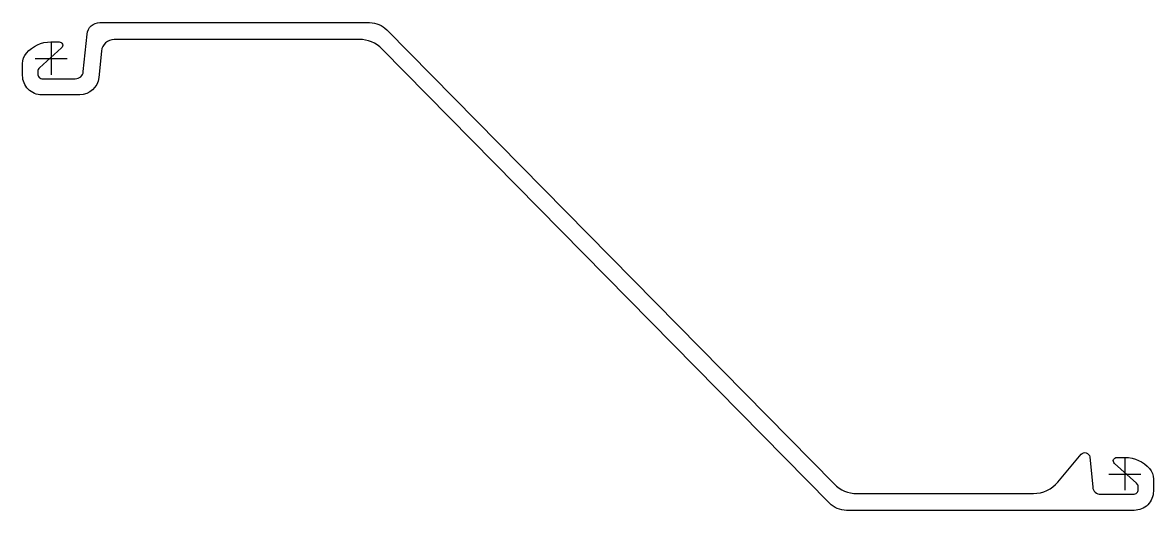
# Model space of a CAD drawing. Header units: millimetres. Extents: x -18 to 688, y -282 to 22.
import ezdxf

# ---------------------------------------------------------------- set-up
doc = ezdxf.new("R2010")
doc.units = ezdxf.units.MM
doc.header["$LTSCALE"] = 0.2

msp = doc.modelspace()

# ---------------------------------------------------------------- linework, layer by layer
at = {"flags": 128}
msp.add_lwpolyline([(488.58, -265.04, 0.200727), (502.82, -271), (612.9, -271, 0.221695), (628.22, -263.86), (642.72, -246.57, -0.663701), (648.01, -248.2), (649.89, -267, 0.385312), (654.86, -271.5), (675.25, -271.5, 0.414214), (678.25, -268.5), (678.25, -266.87, 0.212557), (677.26, -264.64), (663.45, -252.21, -0.687281), (664.88, -248.5), (670.15, -248.5, -0.219232), (685.35, -255.5, -0.17875), (687.75, -262), (687.75, -269.5, -0.414214), (675.75, -281.5), (496.33, -281.5, -0.200727), (485.65, -277.03), (206.5, 6.04, 0.200727), (192.26, 12), (39.4, 12, 0.385312), (31.44, 4.8), (29.79, -11.69, -0.385312), (17.85, -22.5), (-5.75, -22.5, -0.414214), (-17.75, -10.5), (-17.75, -3, -0.17875), (-15.35, 3.5, -0.219232), (-0.15, 10.5), (5.12, 10.5, -0.687281), (6.55, 6.79), (-7.26, -5.64, 0.212557), (-8.25, -7.87), (-8.25, -9.5, 0.414214), (-5.25, -12.5), (15.14, -12.5, 0.385312), (20.11, -8), (22.44, 15.3, -0.385312), (30.4, 22.5), (198.75, 22.5, -0.200727), (209.43, 18.03)], format="xyb", close=True, dxfattribs=at)
at = {"layer": 'DEFPOINTS'}
for p, q in [((0, 10), (0, -10)), ((10, 0), (-10, 0)), ((670, -249), (670, -269)), ((660, -259), (680, -259))]:
    msp.add_line(p, q, dxfattribs=at)

doc.saveas('drawing.dxf')
